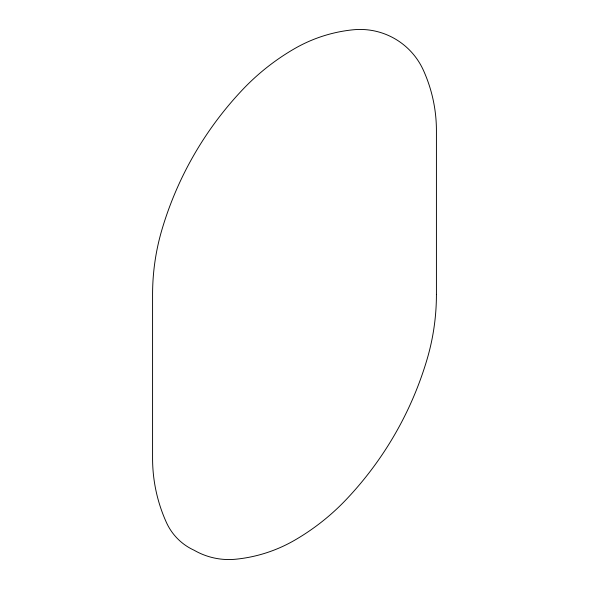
<?xml version="1.0" encoding="UTF-8"?>
<svg xmlns="http://www.w3.org/2000/svg" width="589" height="589" viewBox="0 0 589 589"><rect width="100%" height="100%" fill="white"/><g stroke="black" fill="none" stroke-linecap="round" stroke-linejoin="round"><path stroke-width="0.88" d="M436.42 294.5L436.42 130.625A146.44 146.44 0 0 0 423.395 70.268A69.443 69.443 0 0 0 353.282 29.781A146.44 146.44 0 0 0 294.5 48.688A229.349 229.349 0 0 0 242.675 89.587A346.479 346.479 0 0 0 162.085 229.165A229.349 229.349 0 0 0 152.58 294.5L152.58 458.375A155.496 155.496 0 0 0 166.407 522.465A55.756 55.756 0 0 0 194.149 550.251A69.443 69.443 0 0 0 235.718 559.219A146.44 146.44 0 0 0 294.5 540.312A229.349 229.349 0 0 0 346.325 499.413A346.479 346.479 0 0 0 426.915 359.835A229.349 229.349 0 0 0 436.42 294.5"/></g></svg>
